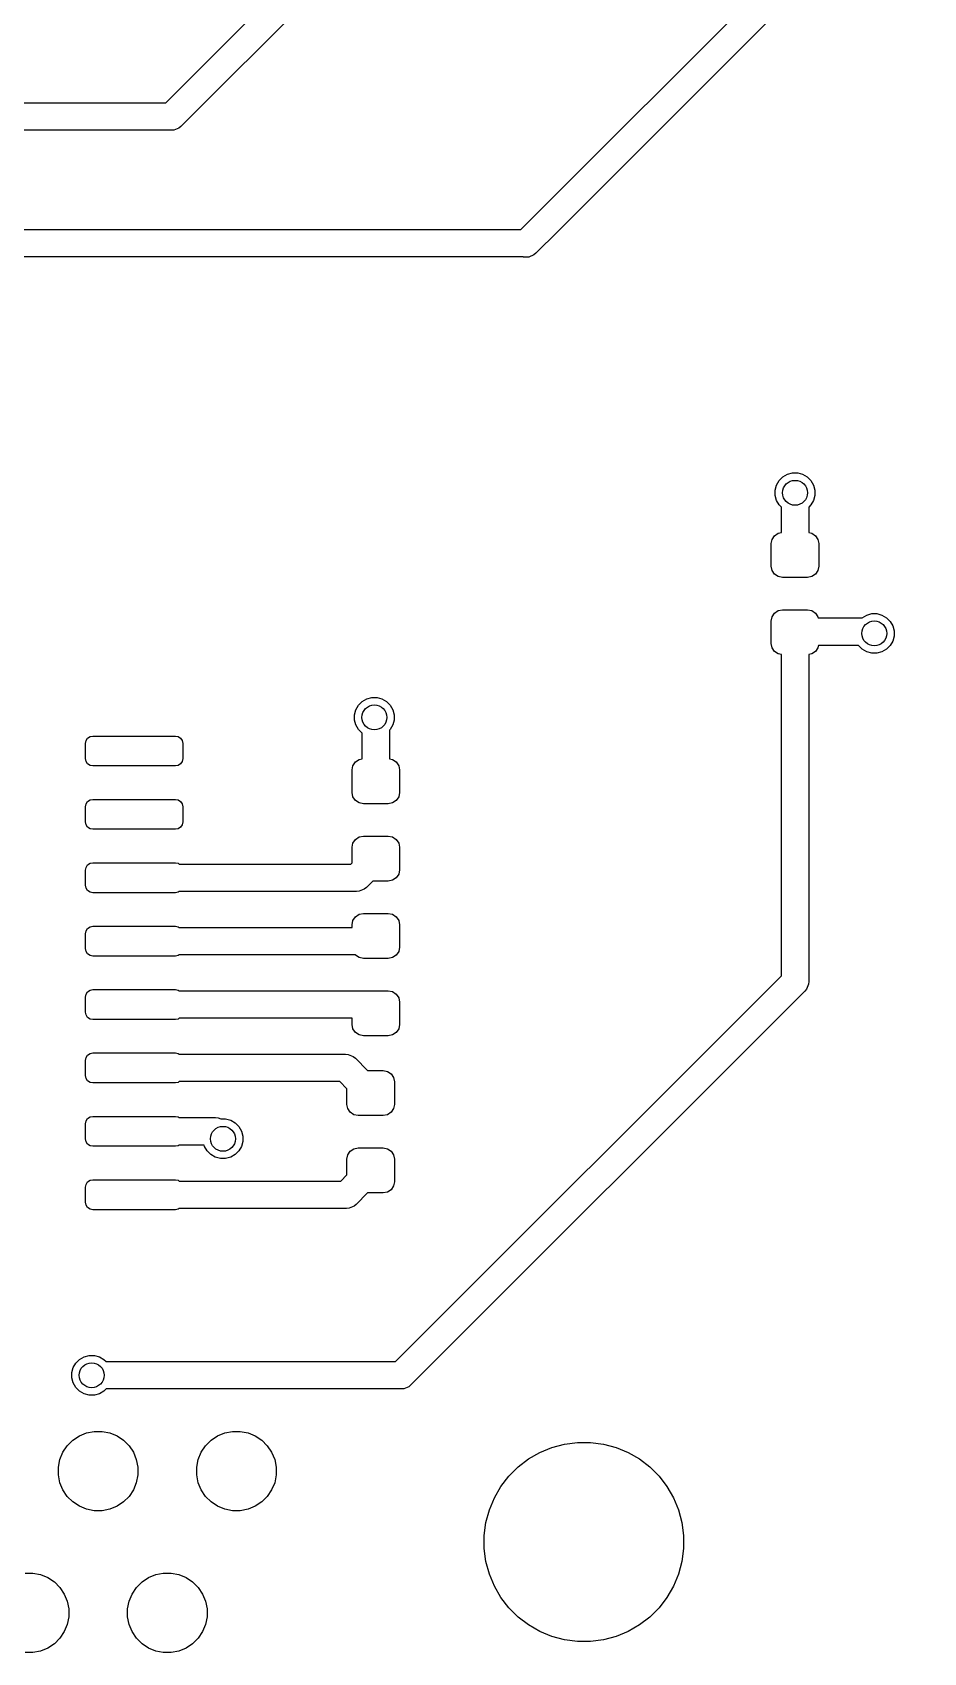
# Model space of a CAD drawing. Extents: x 4.08 to 7.68, y -4.79 to -0.96.
# Drawn here: x 4.82 to 5.523, y -4.79 to -3.512 of the extents above; entities that cross this region are included whole.
import ezdxf

# ---------------------------------------------------------------- set-up
doc = ezdxf.new("R2010")
doc.units = 0
doc.header["$MEASUREMENT"] = 0
doc.layers.add('BLACK', color=7, linetype='CONTINUOUS')

msp = doc.modelspace()

# ---------------------------------------------------------------- linework, layer by layer
at = {"layer": 'BLACK', "linetype": 'CONTINUOUS'}
for p, q in [((5.2194, -3.6534), (5.9301, -2.9427)), ((5.9422, -2.9612), (5.2347, -3.6687)), ((4.9256, -3.5672), (5.2721, -3.2207)), ((5.2842, -3.2392), (4.9374, -3.586)), ((4.2376, -3.5672), (4.9256, -3.5672)), ((4.9273, -3.5888), (4.2376, -3.5888)), ((4.9276, -3.589), (4.9273, -3.5888)), ((4.9318, -3.589), (4.9276, -3.589)), ((4.9357, -3.5873), (4.9318, -3.589)), ((4.9374, -3.586), (4.9357, -3.5873)), ((5.2056, -3.6672), (5.2194, -3.6534)), ((4.2376, -3.6672), (5.2056, -3.6672)), ((5.2347, -3.6687), (5.2174, -3.686)), ((5.2073, -3.6888), (4.2376, -3.6888)), ((5.2076, -3.689), (5.2073, -3.6888)), ((5.2118, -3.689), (5.2076, -3.689)), ((5.2157, -3.6873), (5.2118, -3.689)), ((5.2174, -3.686), (5.2157, -3.6873)), ((5.4061, -3.8728), (5.4072, -3.8688)), ((5.4072, -3.8688), (5.4092, -3.8653)), ((5.4092, -3.8653), (5.4121, -3.8624)), ((5.4121, -3.8624), (5.4157, -3.8603)), ((5.4157, -3.8603), (5.4197, -3.8592)), ((5.4197, -3.8592), (5.4238, -3.8592)), ((5.4238, -3.8592), (5.4277, -3.8603)), ((5.4277, -3.8603), (5.4313, -3.8624)), ((5.4313, -3.8624), (5.4342, -3.8653)), ((5.4342, -3.8653), (5.4363, -3.8688)), ((5.4363, -3.8688), (5.4373, -3.8728)), ((5.4061, -3.8769), (5.4061, -3.8728)), ((5.4072, -3.8809), (5.4061, -3.8769)), ((5.4092, -3.8844), (5.4072, -3.8809)), ((5.4109, -3.8861), (5.4092, -3.8844)), ((5.4342, -3.8844), (5.4325, -3.8861)), ((5.4363, -3.8809), (5.4342, -3.8844)), ((5.4373, -3.8769), (5.4363, -3.8809)), ((5.4373, -3.8728), (5.4373, -3.8769)), ((5.4109, -3.9063), (5.4109, -3.8861)), ((5.4325, -3.8861), (5.4325, -3.9063)), ((5.4037, -3.9116), (5.4056, -3.9087)), ((5.4056, -3.9087), (5.4085, -3.9068)), ((5.4085, -3.9068), (5.4109, -3.9063)), ((5.4325, -3.9063), (5.4349, -3.9068)), ((5.4349, -3.9068), (5.4378, -3.9087)), ((5.4378, -3.9087), (5.4397, -3.9116)), ((5.403, -3.915), (5.4037, -3.9116)), ((5.403, -3.9327), (5.403, -3.915)), ((5.4397, -3.9116), (5.4404, -3.915)), ((5.4404, -3.915), (5.4404, -3.9327)), ((5.4037, -3.9361), (5.403, -3.9327)), ((5.4404, -3.9327), (5.4397, -3.9361)), ((5.4056, -3.939), (5.4037, -3.9361)), ((5.4085, -3.9409), (5.4056, -3.939)), ((5.4119, -3.9416), (5.4085, -3.9409)), ((5.4316, -3.9416), (5.4119, -3.9416)), ((5.4349, -3.9409), (5.4316, -3.9416)), ((5.4378, -3.939), (5.4349, -3.9409)), ((5.4397, -3.9361), (5.4378, -3.939)), ((5.403, -3.976), (5.4037, -3.9726)), ((5.4037, -3.9726), (5.4056, -3.9697)), ((5.4056, -3.9697), (5.4085, -3.9678)), ((5.4085, -3.9678), (5.4119, -3.9671)), ((5.4119, -3.9671), (5.4316, -3.9671)), ((5.4316, -3.9671), (5.4349, -3.9678)), ((5.4349, -3.9678), (5.4378, -3.9697)), ((5.4378, -3.9697), (5.4397, -3.9726)), ((5.4397, -3.9726), (5.4399, -3.9735)), ((5.4399, -3.9735), (5.4745, -3.9735)), ((5.4745, -3.9735), (5.4746, -3.9734)), ((5.4746, -3.9734), (5.4782, -3.9713)), ((5.4782, -3.9713), (5.4822, -3.9702)), ((5.4822, -3.9702), (5.4863, -3.9702)), ((5.4863, -3.9702), (5.4902, -3.9713)), ((5.4902, -3.9713), (5.4938, -3.9734)), ((5.4938, -3.9734), (5.4967, -3.9763)), ((5.403, -3.9937), (5.403, -3.976)), ((5.4967, -3.9763), (5.4988, -3.9798)), ((5.4988, -3.9798), (5.4998, -3.9838)), ((5.4998, -3.9838), (5.4998, -3.9879)), ((5.4037, -3.9971), (5.403, -3.9937)), ((5.4056, -4), (5.4037, -3.9971)), ((5.4397, -3.9971), (5.4378, -4)), ((5.4401, -3.9952), (5.4397, -3.9971)), ((5.4716, -3.9952), (5.4401, -3.9952)), ((5.4717, -3.9954), (5.4716, -3.9952)), ((5.4746, -3.9983), (5.4717, -3.9954)), ((5.4782, -4.0004), (5.4746, -3.9983)), ((5.4938, -3.9983), (5.4902, -4.0004)), ((5.4967, -3.9954), (5.4938, -3.9983)), ((5.4988, -3.9919), (5.4967, -3.9954)), ((5.4998, -3.9879), (5.4988, -3.9919)), ((5.4085, -4.0019), (5.4056, -4)), ((5.4109, -4.0024), (5.4085, -4.0019)), ((5.4109, -4.2558), (5.4109, -4.0024)), ((5.4349, -4.0019), (5.4325, -4.0024)), ((5.4325, -4.0024), (5.4325, -4.2603)), ((5.4378, -4), (5.4349, -4.0019)), ((5.4822, -4.0015), (5.4782, -4.0004)), ((5.4863, -4.0015), (5.4822, -4.0015)), ((5.4902, -4.0004), (5.4863, -4.0015)), ((5.0804, -4.0395), (5.084, -4.0375)), ((5.084, -4.0375), (5.0879, -4.0364)), ((5.0879, -4.0364), (5.0921, -4.0364)), ((5.0921, -4.0364), (5.096, -4.0375)), ((5.096, -4.0375), (5.0996, -4.0395)), ((5.0744, -4.0499), (5.0755, -4.046)), ((5.0744, -4.0541), (5.0744, -4.0499)), ((5.0755, -4.046), (5.0775, -4.0424)), ((5.0775, -4.0424), (5.0804, -4.0395)), ((5.0996, -4.0395), (5.1025, -4.0424)), ((5.1025, -4.0424), (5.1045, -4.046)), ((5.1045, -4.046), (5.1056, -4.0499)), ((5.1056, -4.0499), (5.1056, -4.0541)), ((5.0755, -4.058), (5.0744, -4.0541)), ((5.0775, -4.0616), (5.0755, -4.058)), ((5.0803, -4.0644), (5.0775, -4.0616)), ((5.1025, -4.0616), (5.102, -4.0621)), ((5.102, -4.0621), (5.102, -4.0848)), ((5.1045, -4.058), (5.1025, -4.0616)), ((5.1056, -4.0541), (5.1045, -4.058)), ((4.8622, -4.0726), (4.8627, -4.0703)), ((4.8622, -4.0844), (4.8622, -4.0726)), ((4.8627, -4.0703), (4.8639, -4.0684)), ((4.8639, -4.0684), (4.8659, -4.0671)), ((4.8659, -4.0671), (4.8681, -4.0667)), ((4.8681, -4.0667), (4.9331, -4.0667)), ((4.9331, -4.0667), (4.9353, -4.0671)), ((4.9353, -4.0671), (4.9372, -4.0684)), ((4.9372, -4.0684), (4.9385, -4.0703)), ((4.9385, -4.0703), (4.939, -4.0726)), ((4.939, -4.0726), (4.939, -4.0844)), ((5.0803, -4.0848), (5.0803, -4.0644)), ((4.8627, -4.0867), (4.8622, -4.0844)), ((4.8639, -4.0886), (4.8627, -4.0867)), ((4.8659, -4.0899), (4.8639, -4.0886)), ((4.9372, -4.0886), (4.9353, -4.0899)), ((4.9385, -4.0867), (4.9372, -4.0886)), ((4.939, -4.0844), (4.9385, -4.0867)), ((5.0731, -4.0901), (5.075, -4.0872)), ((5.075, -4.0872), (5.0779, -4.0853)), ((5.0779, -4.0853), (5.0803, -4.0848)), ((5.102, -4.0848), (5.1044, -4.0853)), ((5.1044, -4.0853), (5.1073, -4.0872)), ((5.1073, -4.0872), (5.1092, -4.0901)), ((4.8681, -4.0903), (4.8659, -4.0899)), ((4.9331, -4.0903), (4.8681, -4.0903)), ((4.9353, -4.0899), (4.9331, -4.0903)), ((5.0724, -4.0935), (5.0731, -4.0901)), ((5.0724, -4.1112), (5.0724, -4.0935)), ((5.1092, -4.0901), (5.1099, -4.0935)), ((5.1099, -4.0935), (5.1099, -4.1112)), ((5.0731, -4.1146), (5.0724, -4.1112)), ((5.075, -4.1175), (5.0731, -4.1146)), ((5.1092, -4.1146), (5.1073, -4.1175)), ((5.1099, -4.1112), (5.1092, -4.1146)), ((4.8622, -4.1226), (4.8627, -4.1203)), ((4.8622, -4.1344), (4.8622, -4.1226)), ((4.8627, -4.1203), (4.8639, -4.1184)), ((4.8639, -4.1184), (4.8659, -4.1171)), ((4.8659, -4.1171), (4.8681, -4.1167)), ((4.8681, -4.1167), (4.9331, -4.1167)), ((4.9331, -4.1167), (4.9353, -4.1171)), ((4.9353, -4.1171), (4.9372, -4.1184)), ((4.9372, -4.1184), (4.9385, -4.1203)), ((4.9385, -4.1203), (4.939, -4.1226)), ((4.939, -4.1226), (4.939, -4.1344)), ((5.0779, -4.1194), (5.075, -4.1175)), ((5.0813, -4.1201), (5.0779, -4.1194)), ((5.101, -4.1201), (5.0813, -4.1201)), ((5.1044, -4.1194), (5.101, -4.1201)), ((5.1073, -4.1175), (5.1044, -4.1194)), ((4.8627, -4.1367), (4.8622, -4.1344)), ((4.8639, -4.1386), (4.8627, -4.1367)), ((4.8659, -4.1399), (4.8639, -4.1386)), ((4.8681, -4.1403), (4.8659, -4.1399)), ((4.9353, -4.1399), (4.9331, -4.1403)), ((4.9372, -4.1386), (4.9353, -4.1399)), ((4.9385, -4.1367), (4.9372, -4.1386)), ((4.939, -4.1344), (4.9385, -4.1367)), ((4.9331, -4.1403), (4.8681, -4.1403)), ((5.0724, -4.1545), (5.0731, -4.1511)), ((5.0731, -4.1511), (5.075, -4.1482)), ((5.075, -4.1482), (5.0779, -4.1463)), ((5.0779, -4.1463), (5.0813, -4.1456)), ((5.0813, -4.1456), (5.101, -4.1456)), ((5.101, -4.1456), (5.1044, -4.1463)), ((5.1044, -4.1463), (5.1073, -4.1482)), ((5.1073, -4.1482), (5.1092, -4.1511)), ((5.1092, -4.1511), (5.1099, -4.1545)), ((5.0724, -4.1668), (5.0724, -4.1545)), ((5.1099, -4.1545), (5.1099, -4.1722)), ((4.8622, -4.1726), (4.8627, -4.1703)), ((4.8622, -4.1844), (4.8622, -4.1726)), ((4.8627, -4.1703), (4.8639, -4.1684)), ((4.8639, -4.1684), (4.8659, -4.1671)), ((4.8659, -4.1671), (4.8681, -4.1667)), ((4.8681, -4.1667), (4.9331, -4.1667)), ((4.9331, -4.1667), (4.9353, -4.1671)), ((4.9353, -4.1671), (4.9361, -4.1677)), ((4.9361, -4.1677), (5.0715, -4.1677)), ((5.0715, -4.1677), (5.0724, -4.1668)), ((5.1073, -4.1785), (5.1044, -4.1804)), ((5.1092, -4.1756), (5.1073, -4.1785)), ((5.1099, -4.1722), (5.1092, -4.1756)), ((4.8627, -4.1867), (4.8622, -4.1844)), ((4.8639, -4.1886), (4.8627, -4.1867)), ((4.8659, -4.1899), (4.8639, -4.1886)), ((4.8681, -4.1903), (4.8659, -4.1899)), ((4.9331, -4.1903), (4.8681, -4.1903)), ((4.9353, -4.1899), (4.9331, -4.1903)), ((4.9361, -4.1893), (4.9353, -4.1899)), ((5.076, -4.1893), (4.9361, -4.1893)), ((5.0781, -4.1891), (5.076, -4.1893)), ((5.082, -4.1875), (5.0781, -4.1891)), ((5.0837, -4.1862), (5.082, -4.1875)), ((5.0887, -4.1811), (5.0837, -4.1862)), ((5.101, -4.1811), (5.0887, -4.1811)), ((5.1044, -4.1804), (5.101, -4.1811)), ((4.8659, -4.2171), (4.8681, -4.2167)), ((4.8681, -4.2167), (4.9331, -4.2167)), ((4.9331, -4.2167), (4.9353, -4.2171)), ((5.0724, -4.2155), (5.0731, -4.2121)), ((5.0724, -4.2177), (5.0724, -4.2155)), ((5.0731, -4.2121), (5.075, -4.2092)), ((5.075, -4.2092), (5.0779, -4.2073)), ((5.0779, -4.2073), (5.0813, -4.2066)), ((5.0813, -4.2066), (5.101, -4.2066)), ((5.101, -4.2066), (5.1044, -4.2073)), ((5.1044, -4.2073), (5.1073, -4.2092)), ((5.1073, -4.2092), (5.1092, -4.2121)), ((5.1092, -4.2121), (5.1099, -4.2155)), ((5.1099, -4.2155), (5.1099, -4.2332)), ((4.8622, -4.2226), (4.8627, -4.2203)), ((4.8622, -4.2344), (4.8622, -4.2226)), ((4.8627, -4.2203), (4.8639, -4.2184)), ((4.8639, -4.2184), (4.8659, -4.2171)), ((4.9353, -4.2171), (4.9361, -4.2177)), ((4.9361, -4.2177), (5.0724, -4.2177)), ((4.8627, -4.2367), (4.8622, -4.2344)), ((4.8639, -4.2386), (4.8627, -4.2367)), ((4.8659, -4.2399), (4.8639, -4.2386)), ((4.8681, -4.2403), (4.8659, -4.2399)), ((4.9331, -4.2403), (4.8681, -4.2403)), ((4.9353, -4.2399), (4.9331, -4.2403)), ((4.9361, -4.2393), (4.9353, -4.2399)), ((5.075, -4.2393), (4.9361, -4.2393)), ((5.075, -4.2395), (5.075, -4.2393)), ((5.0779, -4.2414), (5.075, -4.2395)), ((5.0813, -4.2421), (5.0779, -4.2414)), ((5.101, -4.2421), (5.0813, -4.2421)), ((5.1044, -4.2414), (5.101, -4.2421)), ((5.1073, -4.2395), (5.1044, -4.2414)), ((5.1092, -4.2366), (5.1073, -4.2395)), ((5.1099, -4.2332), (5.1092, -4.2366)), ((4.8639, -4.2684), (4.8659, -4.2671)), ((4.8659, -4.2671), (4.8681, -4.2667)), ((4.8681, -4.2667), (4.9331, -4.2667)), ((4.9331, -4.2667), (4.9353, -4.2671)), ((4.9353, -4.2671), (4.9361, -4.2677)), ((4.9361, -4.2677), (5.0811, -4.2677)), ((5.0811, -4.2677), (5.0813, -4.2676)), ((5.0813, -4.2676), (5.101, -4.2676)), ((5.101, -4.2676), (5.1044, -4.2683)), ((5.1067, -4.56), (5.4109, -4.2558)), ((5.4294, -4.2679), (5.1188, -4.5785)), ((5.4307, -4.2663), (5.4294, -4.2679)), ((5.4323, -4.2624), (5.4307, -4.2663)), ((5.4325, -4.2603), (5.4323, -4.2624)), ((4.8622, -4.2726), (4.8627, -4.2703)), ((4.8622, -4.2844), (4.8622, -4.2726)), ((4.8627, -4.2703), (4.8639, -4.2684)), ((5.1044, -4.2683), (5.1073, -4.2702)), ((5.1073, -4.2702), (5.1092, -4.2731)), ((5.1092, -4.2731), (5.1099, -4.2765)), ((5.1099, -4.2765), (5.1099, -4.2942)), ((4.8627, -4.2867), (4.8622, -4.2844)), ((4.8639, -4.2886), (4.8627, -4.2867)), ((4.8659, -4.2899), (4.8639, -4.2886)), ((4.8681, -4.2903), (4.8659, -4.2899)), ((4.9331, -4.2903), (4.8681, -4.2903)), ((4.9353, -4.2899), (4.9331, -4.2903)), ((4.9361, -4.2893), (4.9353, -4.2899)), ((5.0724, -4.2893), (4.9361, -4.2893)), ((5.0724, -4.2942), (5.0724, -4.2893)), ((5.0731, -4.2976), (5.0724, -4.2942)), ((5.075, -4.3005), (5.0731, -4.2976)), ((5.0779, -4.3024), (5.075, -4.3005)), ((5.0813, -4.3031), (5.0779, -4.3024)), ((5.101, -4.3031), (5.0813, -4.3031)), ((5.1044, -4.3024), (5.101, -4.3031)), ((5.1073, -4.3005), (5.1044, -4.3024)), ((5.1092, -4.2976), (5.1073, -4.3005)), ((5.1099, -4.2942), (5.1092, -4.2976)), ((4.8627, -4.3203), (4.8639, -4.3184)), ((4.8639, -4.3184), (4.8659, -4.3171)), ((4.8659, -4.3171), (4.8681, -4.3167)), ((4.8681, -4.3167), (4.9331, -4.3167)), ((4.9331, -4.3167), (4.9353, -4.3171)), ((4.9353, -4.3171), (4.9361, -4.3177)), ((4.9361, -4.3177), (5.0673, -4.3177)), ((5.0673, -4.3177), (5.0694, -4.3179)), ((5.0694, -4.3179), (5.0733, -4.3195)), ((4.8622, -4.3226), (4.8627, -4.3203)), ((4.8622, -4.3344), (4.8622, -4.3226)), ((5.0733, -4.3195), (5.075, -4.3208)), ((5.075, -4.3208), (5.0847, -4.3306)), ((5.0847, -4.3306), (5.097, -4.3306)), ((5.097, -4.3306), (5.1004, -4.3313)), ((5.1004, -4.3313), (5.1033, -4.3332)), ((4.8627, -4.3367), (4.8622, -4.3344)), ((4.8639, -4.3386), (4.8627, -4.3367)), ((4.8659, -4.3399), (4.8639, -4.3386)), ((4.8681, -4.3403), (4.8659, -4.3399)), ((4.9331, -4.3403), (4.8681, -4.3403)), ((4.9353, -4.3399), (4.9331, -4.3403)), ((4.9361, -4.3393), (4.9353, -4.3399)), ((5.0628, -4.3393), (4.9361, -4.3393)), ((5.0684, -4.3449), (5.0628, -4.3393)), ((5.1033, -4.3332), (5.1052, -4.3361)), ((5.1052, -4.3361), (5.1059, -4.3395)), ((5.1059, -4.3395), (5.1059, -4.3572)), ((5.0684, -4.3572), (5.0684, -4.3449)), ((5.0691, -4.3606), (5.0684, -4.3572)), ((5.1059, -4.3572), (5.1052, -4.3606)), ((4.8627, -4.3703), (4.8639, -4.3684)), ((4.8639, -4.3684), (4.8659, -4.3671)), ((4.8659, -4.3671), (4.8681, -4.3667)), ((4.8681, -4.3667), (4.9331, -4.3667)), ((4.9331, -4.3667), (4.9353, -4.3671)), ((4.9353, -4.3671), (4.9361, -4.3677)), ((4.9361, -4.3677), (4.9648, -4.3677)), ((4.9648, -4.3677), (4.9669, -4.3679)), ((4.9669, -4.3679), (4.969, -4.3687)), ((4.969, -4.3687), (4.9727, -4.3687)), ((4.9727, -4.3687), (4.9767, -4.3698)), ((4.9767, -4.3698), (4.9802, -4.3719)), ((5.071, -4.3635), (5.0691, -4.3606)), ((5.0739, -4.3654), (5.071, -4.3635)), ((5.0773, -4.3661), (5.0739, -4.3654)), ((5.097, -4.3661), (5.0773, -4.3661)), ((5.1004, -4.3654), (5.097, -4.3661)), ((5.1033, -4.3635), (5.1004, -4.3654)), ((5.1052, -4.3606), (5.1033, -4.3635)), ((4.8622, -4.3726), (4.8627, -4.3703)), ((4.8622, -4.3844), (4.8622, -4.3726)), ((4.9802, -4.3719), (4.9831, -4.3748)), ((4.9831, -4.3748), (4.9852, -4.3783)), ((4.9852, -4.3783), (4.9863, -4.3823)), ((4.9863, -4.3823), (4.9863, -4.3864)), ((4.8627, -4.3867), (4.8622, -4.3844)), ((4.8639, -4.3886), (4.8627, -4.3867)), ((4.8659, -4.3899), (4.8639, -4.3886)), ((4.8681, -4.3903), (4.8659, -4.3899)), ((4.9331, -4.3903), (4.8681, -4.3903)), ((4.9353, -4.3899), (4.9331, -4.3903)), ((4.9361, -4.3893), (4.9353, -4.3899)), ((4.9558, -4.3893), (4.9361, -4.3893)), ((4.9561, -4.3904), (4.9558, -4.3893)), ((4.9582, -4.3939), (4.9561, -4.3904)), ((4.9611, -4.3968), (4.9582, -4.3939)), ((4.9831, -4.3939), (4.9802, -4.3968)), ((4.9852, -4.3904), (4.9831, -4.3939)), ((4.9863, -4.3864), (4.9852, -4.3904)), ((5.0691, -4.3971), (5.071, -4.3942)), ((5.071, -4.3942), (5.0739, -4.3923)), ((5.0739, -4.3923), (5.0773, -4.3916)), ((5.0773, -4.3916), (5.097, -4.3916)), ((5.097, -4.3916), (5.1004, -4.3923)), ((5.1004, -4.3923), (5.1033, -4.3942)), ((5.1033, -4.3942), (5.1052, -4.3971)), ((4.9646, -4.3989), (4.9611, -4.3968)), ((4.9686, -4.4), (4.9646, -4.3989)), ((4.9727, -4.4), (4.9686, -4.4)), ((4.9767, -4.3989), (4.9727, -4.4)), ((4.9802, -4.3968), (4.9767, -4.3989)), ((5.0684, -4.4005), (5.0691, -4.3971)), ((5.0684, -4.4128), (5.0684, -4.4005)), ((5.1052, -4.3971), (5.1059, -4.4005)), ((5.1059, -4.4005), (5.1059, -4.4182)), ((4.8622, -4.4226), (4.8627, -4.4203)), ((4.8627, -4.4203), (4.8639, -4.4184)), ((4.8639, -4.4184), (4.8659, -4.4171)), ((4.8659, -4.4171), (4.8681, -4.4167)), ((4.8681, -4.4167), (4.9331, -4.4167)), ((4.9331, -4.4167), (4.9353, -4.4171)), ((4.9353, -4.4171), (4.9361, -4.4177)), ((4.9361, -4.4177), (5.0635, -4.4177)), ((5.0635, -4.4177), (5.0684, -4.4128)), ((5.1059, -4.4182), (5.1052, -4.4216)), ((4.8622, -4.4344), (4.8622, -4.4226)), ((5.0847, -4.4271), (5.0757, -4.4362)), ((5.097, -4.4271), (5.0847, -4.4271)), ((5.1004, -4.4264), (5.097, -4.4271)), ((5.1033, -4.4245), (5.1004, -4.4264)), ((5.1052, -4.4216), (5.1033, -4.4245)), ((4.8627, -4.4367), (4.8622, -4.4344)), ((4.8639, -4.4386), (4.8627, -4.4367)), ((4.8659, -4.4399), (4.8639, -4.4386)), ((4.8681, -4.4403), (4.8659, -4.4399)), ((4.9331, -4.4403), (4.8681, -4.4403)), ((4.9353, -4.4399), (4.9331, -4.4403)), ((4.9361, -4.4393), (4.9353, -4.4399)), ((5.068, -4.4393), (4.9361, -4.4393)), ((5.0701, -4.4391), (5.068, -4.4393)), ((5.074, -4.4375), (5.0701, -4.4391)), ((5.0757, -4.4362), (5.074, -4.4375)), ((4.8526, -4.5648), (4.8547, -4.5613)), ((4.8547, -4.5613), (4.8576, -4.5584)), ((4.8576, -4.5584), (4.8611, -4.5563)), ((4.8611, -4.5563), (4.8651, -4.5552)), ((4.8651, -4.5552), (4.8692, -4.5552)), ((4.8692, -4.5552), (4.8732, -4.5563)), ((4.8732, -4.5563), (4.8767, -4.5584)), ((4.8767, -4.5584), (4.8784, -4.56)), ((4.8784, -4.56), (5.1067, -4.56)), ((4.8515, -4.5688), (4.8526, -4.5648)), ((4.8515, -4.5729), (4.8515, -4.5688)), ((4.8526, -4.5769), (4.8515, -4.5729)), ((4.8547, -4.5804), (4.8526, -4.5769)), ((4.8576, -4.5833), (4.8547, -4.5804)), ((4.8611, -4.5854), (4.8576, -4.5833)), ((4.8651, -4.5865), (4.8611, -4.5854)), ((4.8692, -4.5865), (4.8651, -4.5865)), ((4.8732, -4.5854), (4.8692, -4.5865)), ((4.8767, -4.5833), (4.8732, -4.5854)), ((4.8784, -4.5817), (4.8767, -4.5833)), ((5.1111, -4.5817), (4.8784, -4.5817)), ((5.1133, -4.5815), (5.1111, -4.5817)), ((5.1172, -4.5799), (5.1133, -4.5815)), ((5.1188, -4.5785), (5.1172, -4.5799)), ((4.8479, -4.6265), (4.8522, -4.6221)), ((4.8522, -4.6221), (4.8574, -4.6187)), ((4.8574, -4.6187), (4.8631, -4.6163)), ((4.8631, -4.6163), (4.8691, -4.6151)), ((4.8691, -4.6151), (4.8753, -4.6151)), ((4.8753, -4.6151), (4.8813, -4.6163)), ((4.8813, -4.6163), (4.8871, -4.6187)), ((4.8871, -4.6187), (4.8922, -4.6221)), ((4.8922, -4.6221), (4.8966, -4.6265)), ((4.9569, -4.6265), (4.9613, -4.6221)), ((4.9613, -4.6221), (4.9664, -4.6187)), ((4.9664, -4.6187), (4.9721, -4.6163)), ((4.9721, -4.6163), (4.9782, -4.6151)), ((4.9782, -4.6151), (4.9843, -4.6151)), ((4.9843, -4.6151), (4.9904, -4.6163)), ((4.9904, -4.6163), (4.9961, -4.6187)), ((4.9961, -4.6187), (5.0012, -4.6221)), ((5.0012, -4.6221), (5.0056, -4.6265)), ((5.23, -4.6278), (5.2399, -4.6251)), ((5.2399, -4.6251), (5.2501, -4.6238)), ((5.2501, -4.6238), (5.2604, -4.6238)), ((5.2604, -4.6238), (5.2706, -4.6251)), ((5.2706, -4.6251), (5.2806, -4.6278)), ((4.8409, -4.6434), (4.8421, -4.6373)), ((4.8421, -4.6373), (4.8444, -4.6316)), ((4.8444, -4.6316), (4.8479, -4.6265)), ((4.8966, -4.6265), (4.9, -4.6316)), ((4.9, -4.6316), (4.9023, -4.6373)), ((4.9023, -4.6373), (4.9035, -4.6434)), ((4.9499, -4.6434), (4.9511, -4.6373)), ((4.9511, -4.6373), (4.9535, -4.6316)), ((4.9535, -4.6316), (4.9569, -4.6265)), ((5.0056, -4.6265), (5.009, -4.6316)), ((5.009, -4.6316), (5.0114, -4.6373)), ((5.0114, -4.6373), (5.0126, -4.6434)), ((5.2034, -4.6432), (5.2115, -4.6369)), ((5.2115, -4.6369), (5.2204, -4.6317)), ((5.2204, -4.6317), (5.23, -4.6278)), ((5.2806, -4.6278), (5.2901, -4.6317)), ((5.2901, -4.6317), (5.299, -4.6369)), ((5.299, -4.6369), (5.3072, -4.6432)), ((4.8409, -4.6495), (4.8409, -4.6434)), ((4.8421, -4.6556), (4.8409, -4.6495)), ((4.9035, -4.6495), (4.9023, -4.6556)), ((4.9035, -4.6434), (4.9035, -4.6495)), ((4.9499, -4.6495), (4.9499, -4.6434)), ((4.9511, -4.6556), (4.9499, -4.6495)), ((5.0126, -4.6495), (5.0114, -4.6556)), ((5.0126, -4.6434), (5.0126, -4.6495)), ((5.1898, -4.6586), (5.1961, -4.6504)), ((5.1961, -4.6504), (5.2034, -4.6432)), ((5.3072, -4.6432), (5.3145, -4.6504)), ((5.3145, -4.6504), (5.3207, -4.6586)), ((4.8444, -4.6613), (4.8421, -4.6556)), ((4.8479, -4.6664), (4.8444, -4.6613)), ((4.9, -4.6613), (4.8966, -4.6664)), ((4.9023, -4.6556), (4.9, -4.6613)), ((4.9535, -4.6613), (4.9511, -4.6556)), ((4.9569, -4.6664), (4.9535, -4.6613)), ((5.009, -4.6613), (5.0056, -4.6664)), ((5.0114, -4.6556), (5.009, -4.6613)), ((5.1847, -4.6675), (5.1898, -4.6586)), ((5.3207, -4.6586), (5.3259, -4.6675)), ((4.8522, -4.6708), (4.8479, -4.6664)), ((4.8574, -4.6742), (4.8522, -4.6708)), ((4.8631, -4.6766), (4.8574, -4.6742)), ((4.8691, -4.6778), (4.8631, -4.6766)), ((4.8813, -4.6766), (4.8753, -4.6778)), ((4.8871, -4.6742), (4.8813, -4.6766)), ((4.8922, -4.6708), (4.8871, -4.6742)), ((4.8966, -4.6664), (4.8922, -4.6708)), ((4.9613, -4.6708), (4.9569, -4.6664)), ((4.9664, -4.6742), (4.9613, -4.6708)), ((4.9721, -4.6766), (4.9664, -4.6742)), ((4.9782, -4.6778), (4.9721, -4.6766)), ((4.9904, -4.6766), (4.9843, -4.6778)), ((4.9961, -4.6742), (4.9904, -4.6766)), ((5.0012, -4.6708), (4.9961, -4.6742)), ((5.0056, -4.6664), (5.0012, -4.6708)), ((5.1807, -4.677), (5.1847, -4.6675)), ((5.3259, -4.6675), (5.3298, -4.677)), ((4.8753, -4.6778), (4.8691, -4.6778)), ((4.9843, -4.6778), (4.9782, -4.6778)), ((5.1767, -4.6972), (5.178, -4.687)), ((5.178, -4.687), (5.1807, -4.677)), ((5.3298, -4.677), (5.3325, -4.687)), ((5.3325, -4.687), (5.3338, -4.6972)), ((5.1767, -4.7075), (5.1767, -4.6972)), ((5.3338, -4.6972), (5.3338, -4.7075)), ((5.178, -4.7177), (5.1767, -4.7075)), ((5.3338, -4.7075), (5.3325, -4.7177)), ((4.8146, -4.7269), (4.8208, -4.7269)), ((4.8208, -4.7269), (4.8268, -4.7281)), ((4.9176, -4.7281), (4.9236, -4.7269)), ((4.9236, -4.7269), (4.9298, -4.7269)), ((4.9298, -4.7269), (4.9359, -4.7281)), ((5.1807, -4.7277), (5.178, -4.7177)), ((5.1847, -4.7372), (5.1807, -4.7277)), ((5.3298, -4.7277), (5.3259, -4.7372)), ((5.3325, -4.7177), (5.3298, -4.7277)), ((4.8268, -4.7281), (4.8325, -4.7305)), ((4.8325, -4.7305), (4.8377, -4.7339)), ((4.8377, -4.7339), (4.842, -4.7383)), ((4.842, -4.7383), (4.8455, -4.7434)), ((4.899, -4.7434), (4.9024, -4.7383)), ((4.9024, -4.7383), (4.9068, -4.7339)), ((4.9068, -4.7339), (4.9119, -4.7305)), ((4.9119, -4.7305), (4.9176, -4.7281)), ((4.9359, -4.7281), (4.9416, -4.7305)), ((4.9416, -4.7305), (4.9467, -4.7339)), ((4.9467, -4.7339), (4.9511, -4.7383)), ((4.9511, -4.7383), (4.9545, -4.7434)), ((5.1898, -4.7461), (5.1847, -4.7372)), ((5.3259, -4.7372), (5.3207, -4.7461)), ((4.8455, -4.7434), (4.8478, -4.7491)), ((4.8478, -4.7491), (4.849, -4.7552)), ((4.8954, -4.7552), (4.8966, -4.7491)), ((4.8966, -4.7491), (4.899, -4.7434)), ((4.9545, -4.7434), (4.9569, -4.7491)), ((4.9569, -4.7491), (4.9581, -4.7552)), ((5.1961, -4.7543), (5.1898, -4.7461)), ((5.3207, -4.7461), (5.3145, -4.7543)), ((4.849, -4.7613), (4.8478, -4.7674)), ((4.849, -4.7552), (4.849, -4.7613)), ((4.8954, -4.7613), (4.8954, -4.7552)), ((4.8966, -4.7674), (4.8954, -4.7613)), ((4.9581, -4.7613), (4.9569, -4.7674)), ((4.9581, -4.7552), (4.9581, -4.7613)), ((5.2034, -4.7616), (5.1961, -4.7543)), ((5.2115, -4.7678), (5.2034, -4.7616)), ((5.3072, -4.7616), (5.299, -4.7678)), ((5.3145, -4.7543), (5.3072, -4.7616)), ((4.842, -4.7782), (4.8377, -4.7826)), ((4.8455, -4.7731), (4.842, -4.7782)), ((4.8478, -4.7674), (4.8455, -4.7731)), ((4.899, -4.7731), (4.8966, -4.7674)), ((4.9024, -4.7782), (4.899, -4.7731)), ((4.9068, -4.7826), (4.9024, -4.7782)), ((4.9511, -4.7782), (4.9467, -4.7826)), ((4.9545, -4.7731), (4.9511, -4.7782)), ((4.9569, -4.7674), (4.9545, -4.7731)), ((5.2204, -4.773), (5.2115, -4.7678)), ((5.23, -4.7769), (5.2204, -4.773)), ((5.2399, -4.7796), (5.23, -4.7769)), ((5.2806, -4.7769), (5.2706, -4.7796)), ((5.2901, -4.773), (5.2806, -4.7769)), ((5.299, -4.7678), (5.2901, -4.773)), ((4.8208, -4.7896), (4.8146, -4.7896)), ((4.8268, -4.7884), (4.8208, -4.7896)), ((4.8325, -4.786), (4.8268, -4.7884)), ((4.8377, -4.7826), (4.8325, -4.786)), ((4.9119, -4.786), (4.9068, -4.7826)), ((4.9176, -4.7884), (4.9119, -4.786)), ((4.9236, -4.7896), (4.9176, -4.7884)), ((4.9298, -4.7896), (4.9236, -4.7896)), ((4.9359, -4.7884), (4.9298, -4.7896)), ((4.9416, -4.786), (4.9359, -4.7884)), ((4.9467, -4.7826), (4.9416, -4.786)), ((5.2501, -4.7809), (5.2399, -4.7796)), ((5.2604, -4.7809), (5.2501, -4.7809)), ((5.2706, -4.7796), (5.2604, -4.7809))]:
    msp.add_line(p, q, dxfattribs=at)
at = {"layer": 'BLACK'}
for centre in [(5.4217, -3.8749), (5.4842, -3.9858), (5.09, -4.052), (4.9706, -4.3844), (4.8671, -4.5709)]:
    msp.add_circle(centre, 0.00984, dxfattribs=at)

doc.saveas('drawing.dxf')
